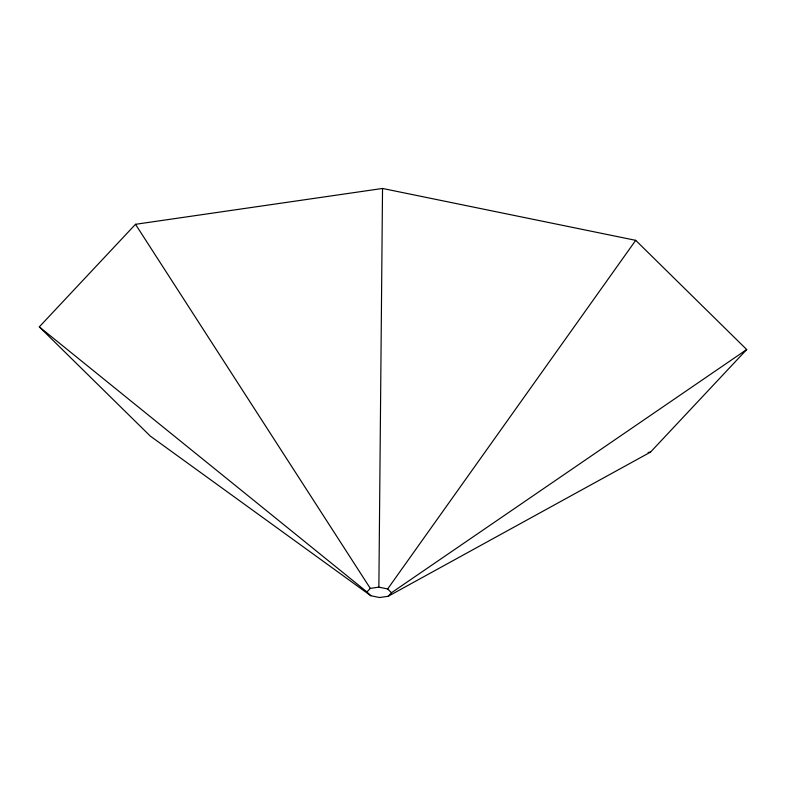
<?xml version="1.0" encoding="UTF-8"?>
<svg xmlns="http://www.w3.org/2000/svg" width="786" height="786" viewBox="0 0 786 786"><rect width="100%" height="100%" fill="white"/><g stroke="black" fill="none" stroke-linecap="round" stroke-linejoin="round"><path stroke-width="1.18" d="M746.7 349.544L391.507 592.732L387.655 588.95L378.872 587.142L382.536 188.463L135.497 224.305L39.3 326.868L150.293 436.083L370.815 595.739L379.599 597.537L388.166 596.289L650.503 452.117L746.7 349.544L635.707 240.339L382.536 188.463M387.655 588.95L635.707 240.339M39.3 326.868L366.964 591.946L370.304 588.39L378.872 587.142M388.166 596.289L391.507 592.732M648.077 452.461L650.503 452.117M366.964 591.946L370.815 595.739M135.497 224.305L370.304 588.39"/></g></svg>
